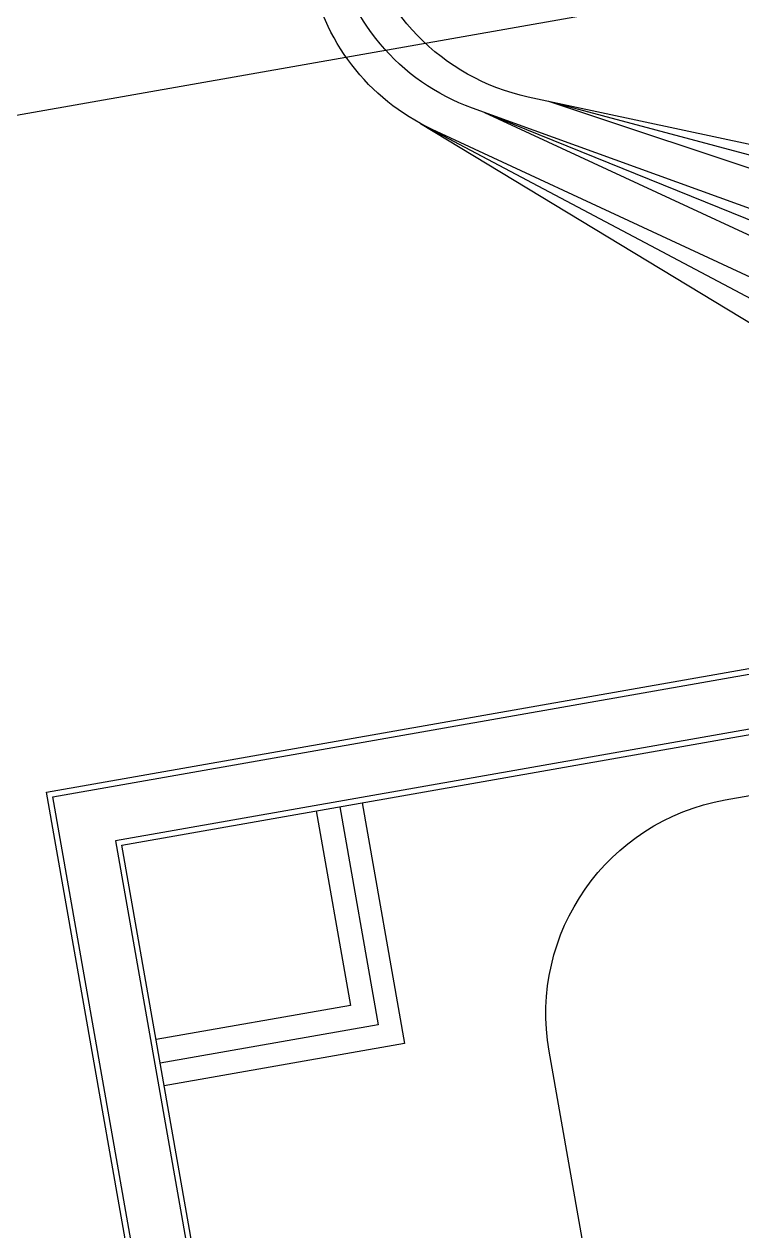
# Model space of a CAD drawing. Header units: millimetres. Extents: x 111502 to 977541, y 8702 to 1044108.
# Drawn here: x 489322.6 to 489325.91, y 241108.84 to 241114.4 of the extents above; entities that cross this region are included whole.
import ezdxf

# ---------------------------------------------------------------- set-up
doc = ezdxf.new("R2010")
doc.units = ezdxf.units.MM
doc.header["$LTSCALE"] = 0.25
for name, color, linetype in [('E HVSS Proposed HV', 10, 'Continuous'), ('X HVSS Site Background', 8, 'Continuous'), ('Z-z-Xref-Primary Substation', 7, 'Continuous')]:
    doc.layers.add(name, color=color, linetype=linetype)

# ---------------------------------------------------------------- blocks, each defined once
blk = doc.blocks.new('Proposed Primary Substation - OPTION 2')
at = {"layer": 'E HVSS Proposed HV', "flags": 128}
for points in [[(489328129.4, 241109831.5), (489327678.9, 241112390.1, 0.268512), (489327034.3, 241113157), (489324668.4, 241114013.2, -0.268512), (489324023.8, 241114780.1), (489322161.8, 241125355.6)], [(489328631.5, 241109919.9), (489328135, 241112739.5, 0.305404), (489327359.5, 241113544), (489324926, 241114064.9, -0.305404), (489324150.5, 241114869.4), (489322300, 241125379.9)], [(489327752.8, 241109765.2), (489327338.7, 241112117.5, 0.245143), (489326775.1, 241112851), (489324483.4, 241113915.7, -0.245143), (489323919.9, 241114649.2), (489322038.7, 241125333.6)], [(489328380.4, 241109875.7), (489327913.1, 241112529.9, 0.275544), (489327243.8, 241113305.4), (489325020.7, 241114044.6)], [(489328506, 241109897.8), (489328022.3, 241112644.5, 0.291783), (489327295.5, 241113437.3), (489325020.7, 241114044.6)], [(489327878.4, 241109787.3), (489327442.8, 241112261.3, 0.24543), (489326878.3, 241112995.2), (489324725.3, 241113992.6)], [(489328003.9, 241109809.4), (489327558.4, 241112339.3, 0.258535), (489326948.7, 241113092.8), (489324725.3, 241113992.6)], [(489327501.8, 241109721), (489327115.2, 241111916.4, 0.216398), (489326648, 241112598.7), (489324429.8, 241113940.6)], [(489327627.3, 241109743.1), (489327225.7, 241112023.9, 0.231428), (489326708.7, 241112734.4), (489324429.8, 241113940.6)], [(489325656.1, 241106068.5), (489325023, 241109664.3, -0.414211), (489325834.5, 241110822.5), (489327533.9, 241111121.8, -0.414216), (489328692.2, 241110310.3), (489328757, 241109942)]]:
    blk.add_lwpolyline(points, format="xyb", dxfattribs=at)
at = {"layer": 'X HVSS Site Background', "flags": 128}
for points in [[(489332311, 241115696.7), (489302765.5, 241110494.5)], [(489323948, 241110771.9), (489324105.8, 241109875.3), (489323209.3, 241109717.4)], [(489324056.4, 241110791), (489324233.4, 241109785.9), (489323228.4, 241109609)], [(489324160.7, 241110809.3), (489324356, 241109700), (489323246.8, 241109504.7)]]:
    blk.add_lwpolyline(points, dxfattribs=at)
for points in [[(489323813.8, 241104554.4), (489322703.8, 241110858.1), (489332356, 241112557.6), (489333465.9, 241106253.9)], [(489322732.9, 241110837.4), (489332335.4, 241112528.2), (489333436.6, 241106274.1), (489323834, 241104583.4)], [(489332136.8, 241112239.5), (489323022.4, 241110634.7), (489324036.9, 241104872.9), (489333147.2, 241106477)], [(489324057.2, 241104901.9), (489323051.4, 241110614), (489332112.1, 241112209.4), (489333117.8, 241106497.2)]]:
    blk.add_lwpolyline(points, close=True, dxfattribs=at)

msp = doc.modelspace()

# ---------------------------------------------------------------- linework, layer by layer
at = {"lineweight": 0}
msp.add_circle((488727.819, 239008.3332), 11388.4181, dxfattribs=at)

# ---------------------------------------------------------------- block references
at = {"layer": 'Z-z-Xref-Primary Substation', "lineweight": 0, "xscale": 0.001, "yscale": 0.001, "zscale": 0.001}
msp.add_blockref('Proposed Primary Substation - OPTION 2', (0, 0), dxfattribs=at)

doc.saveas('drawing.dxf')
